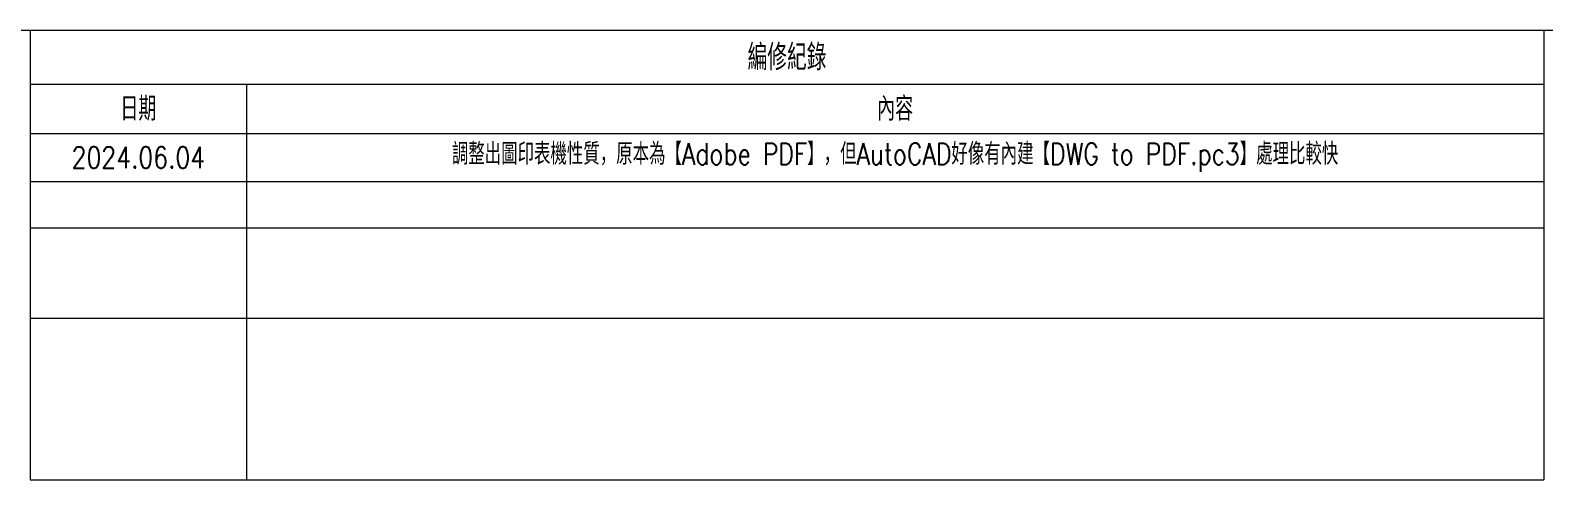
# Model space of a CAD drawing. Header units: metres. Extents: x 32532 to 44888, y 17979 to 24114.
# Drawn here: x 32532 to 33232, y 23840 to 24048 of the extents above; entities that cross this region are included whole.
import ezdxf

# ---------------------------------------------------------------- set-up
doc = ezdxf.new("R2010")
doc.units = ezdxf.units.M
doc.layers.get('0').update_dxf_attribs({"linetype": 'CONTINUOUS', "lineweight": 0})
doc.layers.get('Defpoints').update_dxf_attribs({"linetype": 'CONTINUOUS', "lineweight": 0})
doc.layers.add('mview', color=5, linetype='CONTINUOUS', lineweight=0, plot=False)
doc.layers.add('提示說明(不列印)', color=3, linetype='CONTINUOUS', lineweight=0, plot=False)
doc.styles.add('Aeh', font='simplex.shx', dxfattribs={"width": 0.8, "bigfont": 'ae.shx'})

# ---------------------------------------------------------------- blocks, each defined once
blk = doc.blocks.new('*T72')
at = {"layer": 'Defpoints', "color": 8, "linetype": 'ByBlock', "lineweight": 0, "transparency": 16777216}
for p, q in [((0, 0), (700, 0)), ((0, 0), (0, -25)), ((700, 0), (700, -25))]:
    blk.add_line(p, q, dxfattribs=at)
at = {"layer": '提示說明(不列印)', "color": 0, "linetype": 'ByBlock', "lineweight": -2, "transparency": 16777216}
for p, q in [((0, -25), (700, -25)), ((0, -25), (0, -47.67)), ((100, -25), (100, -47.67)), ((700, -25), (700, -47.67)), ((0, -47.67), (700, -47.67)), ((0, -47.67), (0, -207.86)), ((100, -47.67), (100, -207.86)), ((700, -47.67), (700, -207.86)), ((0, -70), (700, -70)), ((0, -91.33), (700, -91.33)), ((0, -133.14), (700, -133.14)), ((0, -207.86), (700, -207.86))]:
    blk.add_line(p, q, dxfattribs=at)
at = {"layer": '提示說明(不列印)', "transparency": 16777216, "attachment_point": 5, "style": 'Aeh'}
for s, insert, char_height, width in [('編修紀錄', (350, -12.5), 12, 697), ('日期', (50, -36.33), 11, 97), ('內容', (400, -36.33), 11, 597), ('2024.06.04', (50, -58.83), 10, 97), ('調整出圖印表機性質，原本為【Adobe PDF】，但AutoCAD好像有內建【DWG to PDF.pc3】處理比較快', (400, -58.83), 10, 597)]:
    blk.add_mtext(s, dxfattribs=dict(at, insert=insert, char_height=char_height, width=width))

msp = doc.modelspace()

# ---------------------------------------------------------------- linework, layer by layer
at = {"layer": 'mview'}
msp.add_xline((34703.75, 24047.868), (1, 0), dxfattribs=at)

# ---------------------------------------------------------------- block references
msp.add_blockref('*T72', (32532.301, 24047.868))

doc.saveas('drawing.dxf')
